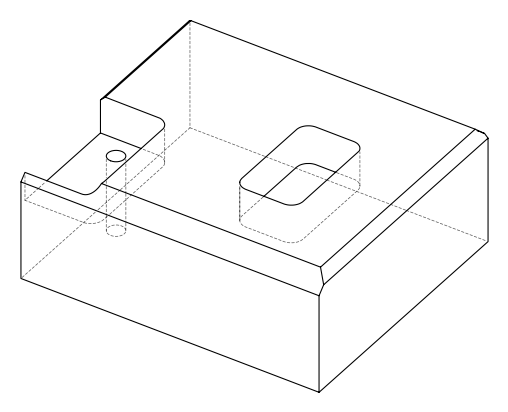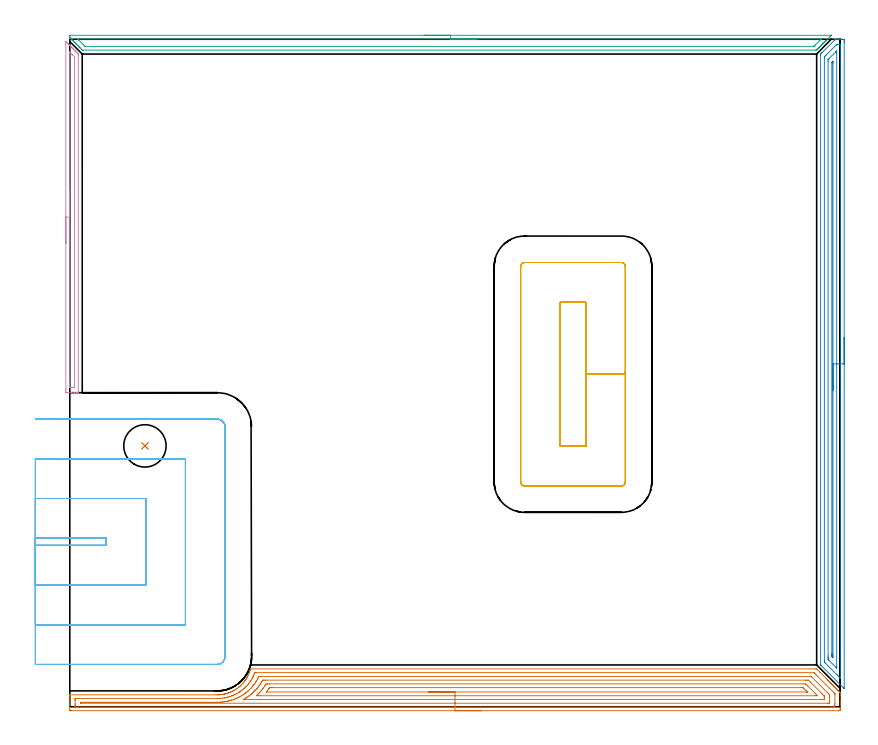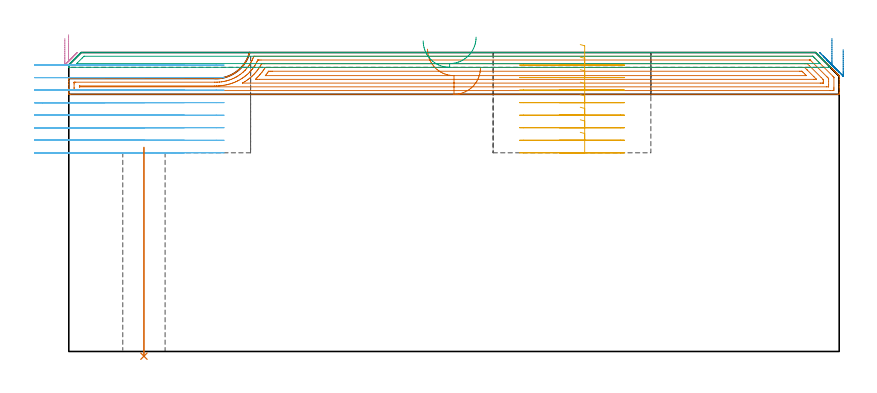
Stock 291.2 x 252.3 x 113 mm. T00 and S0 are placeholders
(PLAN: 7 operations, 2 tool changes, 49.2 min)
(1 AREA_MILL | FG_CHAMFER_SURFACE | UGT0205_001 | 12.53 min | 36304 mm3)
(2 AREA_MILL_1 | FG_CHAMFER_SURFACE_1 | UGT0205_001 | 7.82 min | 9521 mm3)
(3 AREA_MILL_2 | FG_CHAMFER_SURFACE_2 | UGT0205_001 | 4.74 min | 4423 mm3)
(4 AREA_MILL_3 | FG_CHAMFER_SURFACE_3 | UGT0205_001 | 2.27 min | 1466 mm3)
(5 MILL_RECTANGULAR_POCKET | POCKET_RECTANGULAR_STRAIGHT | UGT0201_094 | Follow Part, ap 5, ae 75% | 7.22 min | 231541 mm3)
(6 MILL_SLOT | SLOT_PARTIAL_RECTANGULAR | UGT0201_094 | Follow Part, ap 5, ae 75% | 14.31 min | 287679 mm3)
(7 INDEXABLE_INSERT_DRILL_THROUGH_HOLE_FROM_SOLID | STEP1HOLE | NXT0302_003 | 0.32 min | 15075 mm3)
(TOOL UGT0205_001 | Chamfer Mill 20 x 3 x 45 deg. | D20 FL50 Z2)
(TOOL UGT0201_094 | End mill 20 mm | D20 FL38 Z4)
(TOOL NXT0302_003 | Index. Insert Drill 16mm [880-D1600L20-05] | D16 PA176 FL80 Z2)
(OP 1 AREA_MILL)
G17 G21 G94 G90
T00 M6
G54
G17 G0 G90 X155.6 Y-1.5 S1061 M3
G43 Z123. H0
Z107.2
G94 G1 X155.562 Z106.328 F250.
X155.448 Z105.464
X155.259 Z104.612
X154.997 Z103.78
X154.663 Z102.974
X154.26 Z102.2
X153.791 Z101.464
X153.26 Z100.772
X152.671 Z100.129
X152.028 Z99.54
X151.336 Z99.008
X150.6 Z98.54
X149.826 Z98.137
X149.02 Z97.803
X148.188 Z97.541
X147.336 Z97.352
X146.472 Z97.238
X145.6 Z97.2
X0.603
X0.177 Y-1.496 Z97.202
X0.01 Y-1.491 Z97.205
X0. Y-1.076 Z97.62
Y0.683 Z99.378
Y2.133 Z100.829
Y3.322 Z102.016
Y4.29 Z102.989
X0.003 Y4.397 Z103.089
X0.01 Y4.497 Z103.188
X0.157 Y4.5 Z103.2
X55.272 Y4.501
X55.951 Y4.506 Z103.205
X56.115 Y4.514 Z103.204
X56.175 Y4.515 Z103.206
X56.572 Y4.536 Z103.232
X56.622 Y4.539 Z103.235
X56.817 Y4.557 Z103.252
X57.069 Y4.578 Z103.275
X57.309 Y4.608 Z103.306
X57.516 Y4.634 Z103.331
X57.71 Y4.667 Z103.361
X57.963 Y4.707 Z103.405
X58.349 Y4.781 Z103.481
X58.382 Y4.788 Z103.487
X58.602 Y4.832 Z103.529
X58.637 Y4.838 Z103.536
X58.857 Y4.895 Z103.594
X58.916 Y4.913 Z103.611
X59.048 Y4.952 Z103.649
X59.501 Y5.084 Z103.783
X59.752 Y5.158 Z103.856
X59.94 Y5.224 Z103.919
X60.147 Y5.292 Z103.992
X60.2 Y5.311 Z104.011
X60.234 Y5.324 Z104.024
X60.646 Y5.486 Z104.183
X60.833 Y5.567 Z104.262
X61.03 Y5.65 Z104.35
X61.069 Y5.667 Z104.367
X61.174 Y5.713 Z104.412
X61.279 Y5.765 Z104.462
X61.54 Y5.892 Z104.59
X61.579 Y5.912 Z104.611
X61.725 Y5.991 Z104.688
X61.962 Y6.116 Z104.816
X61.99 Y6.131 Z104.83
X62.434 Y6.386 Z105.085
X62.617 Y6.501 Z105.199
X62.757 Y6.588 Z105.286
X63.122 Y6.84 Z105.538
X63.329 Y6.982 Z105.682
X63.954 Y7.463 Z106.162
X64.035 Y7.53 Z106.23
X64.223 Y7.687 Z106.386
X64.258 Y7.719 Z106.418
X64.402 Y7.852 Z106.547
X64.575 Y8.009 Z106.706
X64.747 Y8.172 Z106.872
X64.918 Y8.338 Z107.037
X65.117 Y8.543 Z107.243
X65.551 Y9.039 Z107.735
X65.705 Y9.213 Z107.912
X65.747 Y9.263 Z107.963
X65.92 Y9.478 Z108.174
X66.011 Y9.59 Z108.288
X66.038 Y9.626 Z108.325
X66.15 Y9.782 Z108.481
X66.248 Y9.918 Z108.614
X66.335 Y10.037 Z108.736
X66.372 Y10.088 Z108.787
X66.474 Y10.241 Z108.94
X66.551 Y10.358 Z109.054
X66.632 Y10.478 Z109.177
X66.646 Y10.498 Z109.197
X66.935 Y10.963 Z109.663
X67.079 Y11.225 Z109.925
X67.173 Y11.398 Z110.097
X67.393 Y11.838 Z110.537
X67.8 Y12.748 Z111.446
X67.89 Y12.996 Z111.694
X67.952 Y13.167 Z111.865
X67.971 Y13.225 Z111.924
X68.09 Y13.588 Z112.287
X68.149 Y13.788 Z112.487
X68.175 Y13.876 Z112.575
X68.256 Y14.146 Z112.841
X68.309 Y14.297 Z112.989
X68.417 Y14.3 Z113.
X281.674
X282.295 Y14.298 Z112.987
X282.487 Y14.114 Z112.813
X283.605 Y12.996 Z111.693
X286.244 Y10.358 Z109.054
X286.347 Y10.254 Z108.953
X286.433 Y10.167 Z108.867
X286.537 Y10.065 Z108.761
X286.636 Y9.965 Z108.664
X286.73 Y9.87 Z108.57
X286.83 Y9.771 Z108.468
X286.925 Y9.676 Z108.375
X287.028 Y9.573 Z108.272
X287.124 Y9.478 Z108.174
X287.214 Y9.387 Z108.086
X287.325 Y9.275 Z107.975
X287.417 Y9.185 Z107.881
X287.503 Y9.098 Z107.797
X287.623 Y8.978 Z107.677
X287.71 Y8.892 Z107.588
X287.792 Y8.808 Z107.508
X287.92 Y8.68 Z107.38
X288.003 Y8.599 Z107.295
X288.081 Y8.519 Z107.219
X288.217 Y8.383 Z107.082
X288.296 Y8.306 Z107.002
X288.37 Y8.23 Z106.929
X288.515 Y8.086 Z106.785
X288.589 Y8.012 Z106.709
X288.659 Y7.941 Z106.64
X288.812 Y7.788 Z106.487
X288.882 Y7.719 Z106.416
X288.948 Y7.652 Z106.351
X289.11 Y7.491 Z106.19
X289.176 Y7.426 Z106.123
X289.237 Y7.363 Z106.062
X289.407 Y7.193 Z105.892
X289.469 Y7.133 Z105.83
X289.526 Y7.074 Z105.773
X289.705 Y6.896 Z105.595
X289.762 Y6.84 Z105.537
X289.815 Y6.785 Z105.484
X290.002 Y6.599 Z105.298
X290.055 Y6.547 Z105.243
X290.104 Y6.496 Z105.195
X290.299 Y6.301 Z105.
X290.348 Y6.253 Z104.95
X290.393 Y6.207 Z104.906
X290.597 Y6.004 Z104.703
X290.641 Y5.96 Z104.657
X290.762 Y5.838 Z104.538
X290.894 Y5.706 Z104.406
X291.081 Y5.521 Z104.218
X291.192 Y5.409 Z104.106
X291.2 Y5.399 Z104.096
Y5.056 Z103.756
Y4.201 Z102.896
Y2.133 Z100.83
Y1.563 Z100.257
Y0.968 Z99.664
Y-0.791 Z97.906
X291.197 Y-1.076 Z97.621
X291.19 Y-1.491 Z97.205
X291.023 Y-1.496 Z97.202
X290.597 Y-1.5 Z97.2
X145.6
Y-0.086 Z98.614
X3.168
X2.388 Y-0.085 Z98.615
X2.274 Y-0.084 Z98.616
X2.037 Y-0.079 Z98.621
X2.01 Y-0.002 Z98.698
X2.004 Y0.182 Z98.882
X2.001 Y0.683 Z99.383
X2. Y1.065 Z99.765
Y2.442 Z101.142
Y2.824 Z101.524
X2.003 Y2.952 Z101.652
X2.007 Y3.053 Z101.753
X2.01 Y3.08 Z101.78
X2.022 Y3.081 Z101.781
X2.061 Y3.083 Z101.783
X2.388 Y3.085 Z101.785
X2.627 Y3.086 Z101.786
X55.033 Y3.087 Z101.787
X55.27 Y3.088 Z101.788
X55.925 Y3.097 Z101.797
X56.148 Y3.102 Z101.802
X56.817 Y3.136 Z101.836
X56.99 Y3.151 Z101.851
X57.71 Y3.225 Z101.925
X57.797 Y3.236 Z101.936
X58.374 Y3.322 Z102.022
X58.625 Y3.368 Z102.068
X59.387 Y3.533 Z102.233
X59.494 Y3.56 Z102.26
X59.999 Y3.704 Z102.404
X60.386 Y3.82 Z102.52
X60.68 Y3.912 Z102.612
X61.279 Y4.119 Z102.819
X61.339 Y4.141 Z102.841
X61.492 Y4.201 Z102.901
X61.966 Y4.403 Z103.103
X62.171 Y4.494 Z103.194
X62.572 Y4.685 Z103.385
X63.063 Y4.935 Z103.635
X63.159 Y4.986 Z103.686
X63.329 Y5.081 Z103.781
X63.721 Y5.312 Z104.012
X63.956 Y5.457 Z104.157
X64.261 Y5.659 Z104.359
X64.707 Y5.96 Z104.66
X64.789 Y6.018 Z104.718
X64.848 Y6.062 Z104.762
X65.286 Y6.408 Z105.108
X65.74 Y6.767 Z105.467
X65.78 Y6.801 Z105.501
X65.823 Y6.84 Z105.54
X66.237 Y7.23 Z105.93
X66.632 Y7.607 Z106.307
X66.688 Y7.664 Z106.364
X66.739 Y7.719 Z106.419
X67.105 Y8.133 Z106.833
X67.517 Y8.603 Z107.303
X67.525 Y8.613 Z107.313
X67.9 Y9.109 Z107.809
X68.169 Y9.478 Z108.178
X68.27 Y9.623 Z108.323
X68.417 Y9.841 Z108.541
X68.616 Y10.161 Z108.861
X68.733 Y10.358 Z109.058
X68.938 Y10.724 Z109.424
X69.212 Y11.237 Z109.937
X69.244 Y11.301 Z110.001
X69.309 Y11.435 Z110.135
X69.52 Y11.909 Z110.609
X69.609 Y12.117 Z110.817
X69.781 Y12.532 Z111.232
X69.919 Y12.874 Z111.574
X70.007 Y12.879 Z111.579
X70.202 Y12.883 Z111.583
X70.315 Y12.885 Z111.585
X281.089
X281.186 Y12.884 Z111.584
X281.234 Y12.881 Z111.581
X281.254 Y12.879 Z111.579
X281.296 Y12.843 Z111.543
X281.674 Y12.474 Z111.174
X282.033 Y12.117 Z110.817
X282.566 Y11.584 Z110.284
X288.812 Y5.337 Z104.037
X289.063 Y5.081 Z103.781
X289.145 Y4.993 Z103.693
X289.19 Y4.935 Z103.635
X289.193 Y4.889 Z103.589
X289.198 Y4.7 Z103.4
X289.2 Y1.181 Z99.881
X289.199 Y0.683 Z99.383
X289.197 Y0.304 Z99.004
X289.19 Y-0.074 Z98.626
X288.812 Y-0.083 Z98.617
X288.699 Y-0.084 Z98.616
X287.92 Y-0.086 Z98.614
X287.808
X145.6
Y1.328 Z100.028
X4.172 Y1.329 Z100.029
X4.093 Y1.33 Z100.03
X4.031 Y1.333 Z100.033
X4.017 Y1.335 Z100.035
X4.01 Y1.346 Z100.046
X4.007 Y1.393 Z100.093
X4.004 Y1.563 Z100.263
X4.008 Y1.647 Z100.347
X4.01 Y1.663 Z100.363
X4.027 Y1.666 Z100.366
X4.064 Y1.669 Z100.369
X4.172 Y1.671 Z100.371
X55.033 Y1.673 Z100.373
X55.808 Y1.678 Z100.378
X55.925 Y1.681 Z100.381
X56.669 Y1.709 Z100.409
X56.817 Y1.718 Z100.418
X57.495 Y1.775 Z100.475
X57.71 Y1.797 Z100.497
X58.292 Y1.868 Z100.568
X58.602 Y1.916 Z100.616
X59.058 Y1.993 Z100.693
X59.494 Y2.079 Z100.779
X59.798 Y2.143 Z100.843
X60.062 Y2.202 Z100.902
X60.386 Y2.287 Z100.987
X60.51 Y2.321 Z101.021
X60.934 Y2.442 Z101.142
X61.198 Y2.522 Z101.222
X61.279 Y2.548 Z101.248
X61.861 Y2.748 Z101.448
X62.171 Y2.858 Z101.558
X62.508 Y2.989 Z101.689
X63.063 Y3.216 Z101.916
X63.138 Y3.248 Z101.948
X63.301 Y3.322 Z102.022
X63.738 Y3.536 Z102.236
X63.956 Y3.646 Z102.346
X64.322 Y3.84 Z102.54
X64.848 Y4.129 Z102.829
X64.894 Y4.156 Z102.856
X64.97 Y4.201 Z102.901
X65.436 Y4.501 Z103.201
X65.74 Y4.699 Z103.399
X65.967 Y4.857 Z103.557
X66.281 Y5.081 Z103.781
X66.481 Y5.23 Z103.93
X66.632 Y5.347 Z104.047
X66.974 Y5.623 Z104.323
X67.385 Y5.96 Z104.66
X67.459 Y6.025 Z104.725
X67.525 Y6.084 Z104.784
X67.914 Y6.456 Z105.156
X68.313 Y6.84 Z105.54
X68.364 Y6.892 Z105.592
X68.417 Y6.947 Z105.647
X68.781 Y7.36 Z106.06
X69.095 Y7.719 Z106.419
X69.193 Y7.834 Z106.534
X69.309 Y7.976 Z106.676
X69.581 Y8.331 Z107.031
X69.78 Y8.599 Z107.299
X69.954 Y8.843 Z107.543
X70.202 Y9.201 Z107.901
X70.31 Y9.371 Z108.071
X70.376 Y9.478 Z108.178
X70.641 Y9.924 Z108.624
X70.883 Y10.358 Z109.058
X70.957 Y10.493 Z109.193
X71.094 Y10.758 Z109.458
X71.249 Y11.085 Z109.785
X71.321 Y11.237 Z109.937
X71.392 Y11.384 Z110.084
X71.423 Y11.445 Z110.145
X71.448 Y11.465 Z110.165
X71.511 Y11.466 Z110.166
X71.75 Y11.47 Z110.17
X71.986 Y11.471 Z110.171
X72.641
X279.889
X280.127 Y11.468 Z110.168
X280.194 Y11.465 Z110.165
X280.227 Y11.462 Z110.162
X280.245 Y11.447 Z110.147
X280.319 Y11.378 Z110.078
X280.463 Y11.237 Z109.937
X286.619 Y5.081 Z103.781
X287.028 Y4.669 Z103.369
X287.138 Y4.55 Z103.25
X287.19 Y4.482 Z103.182
X287.194 Y4.371 Z103.071
X287.198 Y4.201 Z102.901
X287.2 Y4.032 Z102.732
Y3.322 Z102.022
Y2.272 Z100.972
X287.198 Y1.563 Z100.263
X287.196 Y1.397 Z100.097
X287.191 Y1.342 Z100.042
X287.145 Y1.335 Z100.035
X287.028 Y1.334 Z100.034
X286.372 Y1.329 Z100.029
X145.6 Y1.328 Z100.028
Y2.743 Z101.443
X65.74
X65.666 Y2.744 Z101.444
X65.634 Y2.747 Z101.447
X65.625 Y2.749 Z101.449
Y2.751 Z101.451
X65.666 Y2.779 Z101.479
X65.69 Y2.794 Z101.494
X66.585 Y3.322 Z102.022
X66.614 Y3.34 Z102.04
X66.632 Y3.352 Z102.052
X67.144 Y3.697 Z102.397
X67.525 Y3.957 Z102.657
X67.668 Y4.06 Z102.76
X67.858 Y4.201 Z102.901
X68.171 Y4.444 Z103.144
X68.417 Y4.638 Z103.338
X68.662 Y4.84 Z103.54
X68.946 Y5.081 Z103.781
X69.137 Y5.251 Z103.951
X69.309 Y5.409 Z104.109
X69.593 Y5.681 Z104.381
X69.878 Y5.96 Z104.66
X70.037 Y6.123 Z104.823
X70.202 Y6.298 Z104.998
X70.458 Y6.587 Z105.287
X70.678 Y6.84 Z105.54
X70.867 Y7.063 Z105.763
X71.094 Y7.336 Z106.036
X71.262 Y7.553 Z106.253
X71.387 Y7.719 Z106.419
X71.636 Y8.064 Z106.764
X71.986 Y8.559 Z107.259
X72.002 Y8.583 Z107.283
X72.012 Y8.599 Z107.299
X72.338 Y9.131 Z107.831
X72.546 Y9.478 Z108.178
X72.668 Y9.686 Z108.386
X72.878 Y10.05 Z108.75
X73.187 Y10.054 Z108.754
X73.771 Y10.056 Z108.756
X74.076 Y10.057 Z108.757
X278.105
X278.411 Y10.056 Z108.756
X278.997 Y10.052 Z108.752
X279.188 Y10.05 Z108.75
X279.889 Y9.362 Z108.062
X284.351 Y4.9 Z103.6
X285.044 Y4.201 Z102.901
X285.14 Y4.099 Z102.799
X285.19 Y4.042 Z102.742
X285.192 Y3.992 Z102.692
X285.196 Y3.783 Z102.483
X285.2 Y3.364 Z102.064
Y3.322 Z102.022
X285.196 Y2.903 Z101.603
X285.193 Y2.799 Z101.499
X285.19 Y2.753 Z101.453
X285.133 Y2.75 Z101.45
X284.935 Y2.746 Z101.446
X284.351 Y2.743 Z101.443
X284.046
X145.6
Y4.157 Z102.857
X72.031
X71.137 Y4.159 Z102.859
X71.094 Y4.161 Z102.861
X70.536 Y4.201 Z102.901
X71.094 Y4.733 Z103.433
X71.271 Y4.906 Z103.606
X71.447 Y5.081 Z103.781
X71.711 Y5.352 Z104.052
X71.986 Y5.648 Z104.348
X72.134 Y5.814 Z104.514
X72.261 Y5.96 Z104.66
X72.542 Y6.292 Z104.992
X72.878 Y6.694 Z105.394
X72.943 Y6.776 Z105.476
X72.991 Y6.84 Z105.54
X73.318 Y7.286 Z105.986
X73.631 Y7.719 Z106.419
X73.688 Y7.801 Z106.501
X73.771 Y7.922 Z106.622
X74.039 Y8.335 Z107.035
X74.211 Y8.599 Z107.299
X74.623 Y8.638 Z107.338
X74.663 Y8.64 Z107.34
X75.51 Y8.643 Z107.343
X277.168
X278.062 Y8.641 Z107.341
X278.105 Y8.64 Z107.34
X278.145 Y8.636 Z107.336
X278.191 Y8.599 Z107.299
X278.997 Y7.805 Z106.505
X279.083 Y7.719 Z106.419
X281.674 Y5.128 Z103.828
X282.566 Y4.234 Z102.934
X282.596 Y4.201 Z102.901
X282.621 Y4.17 Z102.87
X282.605 Y4.163 Z102.863
X281.674 Y4.157 Z102.857
X145.6
Y5.571 Z104.271
X74.356
X74.315 Y5.572 Z104.272
X74.294 Y5.574 Z104.274
X74.292 Y5.575 Z104.275
X74.298 Y5.589 Z104.289
X74.622 Y6. Z104.7
X74.663 Y6.053 Z104.753
X75.001 Y6.507 Z105.207
X75.245 Y6.84 Z105.54
X75.427 Y7.093 Z105.793
X75.478 Y7.16 Z105.86
X75.516 Y7.208 Z105.908
X75.536 Y7.222 Z105.922
X75.555 Y7.223 Z105.923
X76.054 Y7.228 Z105.928
X76.448 Y7.229 Z105.929
X76.945
X276.32
X276.82 Y7.227 Z105.927
X277.015 Y7.224 Z105.924
X277.109 Y7.222 Z105.922
X277.212 Y7.131 Z105.831
X277.51 Y6.84 Z105.54
X278.105 Y6.247 Z104.947
X278.39 Y5.96 Z104.66
X278.666 Y5.678 Z104.378
X278.741 Y5.599 Z104.299
X278.755 Y5.577 Z104.277
X278.736 Y5.576 Z104.276
X278.631 Y5.573 Z104.273
X278.499 Y5.572 Z104.272
X145.6 Y5.571 Z104.271
X144.728 Z104.309
X143.863 Z104.423
X143.012 Z104.612
X142.18 Z104.874
X141.374 Z105.208
X140.6 Z105.611
X139.864 Z106.08
X139.172 Z106.611
X138.529 Z107.2
X137.94 Z107.843
X137.408 Z108.535
X136.94 Z109.271
X136.537 Z110.045
X136.203 Z110.851
X135.941 Z111.683
X135.752 Z112.535
X135.638 Z113.4
X135.6 Z114.271
G0 Z123.
M5
M2
(OP 2 AREA_MILL_1)
G17 G21 G94 G90
T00 M6
G54
G17 G0 G90 X292.7 Y139.6 S1061 M3
G43 Z123. H0
Z114.1
G94 G1 Y139.562 Z113.228 F250.
Y139.448 Z112.364
Y139.259 Z111.512
Y138.997 Z110.68
Y138.663 Z109.874
Y138.26 Z109.1
Y137.792 Z108.364
Y137.26 Z107.672
Y136.671 Z107.029
Y136.028 Z106.44
Y135.336 Z105.908
Y134.6 Z105.44
Y133.826 Z105.037
Y133.02 Z104.703
Y132.188 Z104.441
Y131.336 Z104.252
Y130.472 Z104.138
Y129.6 Z104.1
Y7.067
X292.697 Y6.915 Z104.102
X292.666 Y6.941 Z104.133
X292.516 Y7.084 Z104.283
X284.02 Y15.579 Z112.779
X283.818 Y15.785 Z112.976
X283.804 Y15.804 Z112.989
X283.8 Y16.026 Z113.
Y246.304
X283.798 Y246.694 Z112.982
X283.958 Y246.86 Z112.837
X284.164 Y247.066 Z112.633
X284.276 Y247.176 Z112.524
X289.066 Y251.967 Z107.732
X289.133 Y252.035 Z107.663
X289.322 Y252.222 Z107.478
X289.367 Y252.265 Z107.433
X289.409 Y252.298 Z107.389
X289.678 Y252.3 Z107.12
X290.458 Z106.336
X291.704 Z105.092
X292.224 Y252.296 Z104.57
X292.69 Y252.291 Z104.105
X292.694 Y252.145 Z104.102
X292.699 Y251.669 Z104.101
X292.7 Y251.187 Z104.1
Y129.6
X291.286 Z105.514
X291.285 Y11.165 Z105.515
Y11.108
X291.279 Y10.788 Z105.521
X291.176 Y10.885 Z105.624
X290.944 Y11.108 Z105.856
X290.458 Y11.592 Z106.342
X290.047 Y12.002 Z106.753
X285.576 Y16.474 Z111.224
X285.419 Y16.635 Z111.381
X285.294 Y16.766 Z111.506
X285.221 Y16.846 Z111.579
X285.214 Y17.368 Z111.586
X285.215 Y245.352 Z111.585
X285.216 Y245.409 Z111.584
X285.221 Y245.618 Z111.579
X285.226 Y245.664 Z111.574
X285.26 Y245.702 Z111.54
X285.324 Y245.771 Z111.476
X285.504 Y245.954 Z111.296
X285.853 Y246.303 Z110.947
X289.503 Y249.953 Z107.297
X289.575 Y250.023 Z107.225
X289.826 Y250.264 Z106.974
X289.869 Y250.29 Z106.931
X289.927 Y250.294 Z106.873
X290.045 Y250.299 Z106.755
X290.458 Z106.342
X290.93 Y250.297 Z105.87
X291.171 Y250.29 Z105.629
X291.279 Y250.269 Z105.521
X291.285 Y249.938 Z105.515
Y249.88
X291.286 Y129.6 Z105.514
X289.872 Z106.928
X289.871 Y15.28 Z106.929
X289.866 Y14.685 Z106.934
X289.865 Y14.65 Z106.935
X289.862 Y14.649 Z106.938
X289.818 Y14.685 Z106.982
X289.575 Y14.925 Z107.225
X286.925 Y17.575 Z109.875
X286.757 Y17.748 Z110.043
X286.673 Y17.837 Z110.127
X286.635 Y17.881 Z110.165
X286.634 Y17.962 Z110.166
X286.63 Y18.262 Z110.17
X286.629 Y18.562 Z110.171
X286.628 Y19.157 Z110.172
X286.629 Y243.921 Z110.171
X286.631 Y244.515 Z110.169
X286.633 Y244.589 Z110.167
X286.635 Y244.622 Z110.165
X286.656 Y244.647 Z110.144
X286.723 Y244.719 Z110.077
X286.925 Y244.925 Z109.875
X289.387 Y247.387 Z107.413
X289.575 Y247.572 Z107.225
X289.837 Y247.826 Z106.963
X289.866 Y247.834 Z106.934
X289.868 Y247.82 Z106.932
X289.87 Y247.793 Z106.93
X289.871 Y247.198 Z106.929
Y246.897
X289.872 Y129.6 Z106.928
X288.457 Z108.343
Y19.394
X288.456 Y19.157 Z108.344
X288.453 Y18.737 Z108.347
X288.45 Y18.507 Z108.35
X288.248 Y18.711 Z108.552
X288.05 Y18.912 Z108.75
X288.046 Y19.157 Z108.754
X288.044 Y19.394 Z108.756
X288.043 Y19.814 Z108.757
Y20.051
Y243.383
X288.045 Y243.504 Z108.755
X288.047 Y243.562 Z108.753
X288.05 Y243.586 Z108.75
X288.076 Y243.62 Z108.724
X288.2 Y243.745 Z108.6
X288.388 Y243.928 Z108.412
X288.451 Y243.966 Z108.349
X288.454 Y243.862 Z108.346
X288.456 Y243.62 Z108.344
X288.457 Y243.383 Z108.343
Y129.6
Y128.728 Z108.381
Y127.864 Z108.495
Y127.012 Z108.683
Y126.18 Z108.946
Y125.374 Z109.28
Y124.6 Z109.682
Y123.864 Z110.151
Y123.172 Z110.682
Y122.529 Z111.272
Y121.94 Z111.915
Y121.408 Z112.607
Y120.94 Z113.343
Y120.537 Z114.116
Y120.203 Z114.922
Y119.941 Z115.754
Y119.752 Z116.606
Y119.638 Z117.471
Y119.6 Z118.343
G0 Z123.
M5
M2
(OP 3 AREA_MILL_2)
G17 G21 G94 G90
T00 M6
G54
G17 G0 G90 X133.95 Y253.8 S1061 M3
G43 Z123. H0
Z117.4
G94 G1 X133.988 Z116.528 F250.
X134.102 Z115.664
X134.291 Z114.812
X134.553 Z113.98
X134.887 Z113.174
X135.29 Z112.4
X135.758 Z111.664
X136.29 Z110.972
X136.879 Z110.329
X137.522 Z109.74
X138.214 Z109.209
X138.95 Z108.74
X139.724 Z108.337
X140.53 Z108.003
X141.362 Z107.741
X142.214 Z107.552
X143.078 Z107.438
X143.95 Z107.4
X287.67
X287.881 Y253.794 Z107.403
X287.882 Y253.793 Z107.404
X287.881 Y253.78 Z107.417
X287.443 Y253.343 Z107.857
X287.327 Y253.226 Z107.972
X285.887 Y251.786 Z109.413
X285.843 Y251.742 Z109.455
X285.798 Y251.697 Z109.502
X285.591 Y251.49 Z109.708
X285.546 Y251.445 Z109.752
X285.5 Y251.399 Z109.8
X285.295 Y251.195 Z110.004
X285.25 Y251.148 Z110.049
X285.202 Y251.102 Z110.097
X284.999 Y250.899 Z110.3
X284.953 Y250.852 Z110.345
X284.905 Y250.804 Z110.395
X284.704 Y250.603 Z110.596
X284.656 Y250.555 Z110.642
X284.607 Y250.506 Z110.693
X284.408 Y250.307 Z110.892
X284.359 Y250.258 Z110.939
X284.309 Y250.209 Z110.99
X284.112 Y250.011 Z111.188
X284.063 Y249.961 Z111.236
X284.011 Y249.911 Z111.288
X283.816 Y249.716 Z111.483
X283.766 Y249.665 Z111.532
X283.714 Y249.613 Z111.586
X283.52 Y249.42 Z111.779
X283.469 Y249.368 Z111.829
X283.416 Y249.316 Z111.883
X283.225 Y249.124 Z112.075
X283.173 Y249.071 Z112.126
X283.118 Y249.018 Z112.181
X282.929 Y248.828 Z112.371
X282.876 Y248.774 Z112.422
X282.821 Y248.72 Z112.478
X282.699 Y248.599 Z112.6
X282.421 Y248.321 Z112.876
X282.303 Y248.205 Z112.991
X281.928 Y248.2 Z113.
X5.079
X4.697 Y248.205 Z112.991
X4.585 Y248.314 Z112.883
X4.124 Y248.774 Z112.422
X4.064 Y248.835 Z112.364
X3.889 Y249.011 Z112.188
X3.827 Y249.071 Z112.126
X3.769 Y249.131 Z112.068
X3.591 Y249.309 Z111.89
X3.531 Y249.368 Z111.829
X3.473 Y249.427 Z111.772
X3.293 Y249.606 Z111.593
X3.234 Y249.665 Z111.532
X3.177 Y249.723 Z111.476
X2.996 Y249.904 Z111.295
X2.937 Y249.961 Z111.235
X2.881 Y250.018 Z111.181
X2.698 Y250.202 Z110.997
X2.64 Y250.258 Z110.939
X2.585 Y250.314 Z110.885
X2.4 Y250.499 Z110.7
X2.344 Y250.555 Z110.642
X2.29 Y250.61 Z110.589
X2.102 Y250.797 Z110.402
X2.047 Y250.852 Z110.345
X1.994 Y250.906 Z110.293
X1.805 Y251.095 Z110.104
X1.75 Y251.148 Z110.049
X1.698 Y251.202 Z109.997
X1.507 Y251.392 Z109.807
X1.453 Y251.445 Z109.752
X1.402 Y251.497 Z109.702
X1.209 Y251.69 Z109.509
X1.157 Y251.742 Z109.455
X1.106 Y251.793 Z109.406
X0.912 Y251.988 Z109.211
X0.86 Y252.039 Z109.158
X0.81 Y252.089 Z109.11
X0.614 Y252.285 Z108.914
X0.563 Y252.335 Z108.862
X0.418 Y252.482 Z108.718
X0.316 Y252.583 Z108.616
X0.118 Y252.78 Z108.417
X0.019 Y252.882 Z108.315
X0.001 Y252.907 Z108.289
X0. Y253.281 Z107.918
Y253.791 Z107.405
X0.115 Y253.8 Z107.4
X143.95
Y252.386 Z108.814
X283.714 Y252.385 Z108.815
X283.764 Y252.384 Z108.816
X283.865 Y252.381 Z108.819
X284.013 Y252.374 Z108.826
X283.979 Y252.335 Z108.865
X283.849 Y252.201 Z108.999
X283.714 Y252.064 Z109.136
X283.404 Y251.754 Z109.446
X281.928 Y250.277 Z110.923
X281.62 Y249.971 Z111.229
X281.307 Y249.665 Z111.535
X281.278 Y249.639 Z111.561
X281.234 Y249.621 Z111.579
X281.135 Y249.617 Z111.583
X281.084 Y249.615 Z111.585
X5.922
X5.821 Y249.618 Z111.582
X5.756 Y249.621 Z111.579
X5.727 Y249.634 Z111.566
X5.693 Y249.665 Z111.535
X5.079 Y250.271 Z110.929
X3.293 Y252.058 Z109.142
X3.022 Y252.335 Z108.865
X2.991 Y252.369 Z108.831
X3.092 Y252.379 Z108.821
X3.192 Y252.384 Z108.816
X3.243 Y252.385 Z108.815
X143.95 Y252.386 Z108.814
X144.822 Z108.852
X145.687 Z108.966
X146.538 Z109.155
X147.37 Z109.417
X148.176 Z109.751
X148.95 Z110.154
X149.686 Z110.623
X150.378 Z111.154
X151.021 Z111.743
X151.61 Z112.386
X152.142 Z113.078
X152.61 Z113.814
X153.013 Z114.588
X153.347 Z115.394
X153.609 Z116.226
X153.798 Z117.078
X153.912 Z117.943
X153.95 Z118.814
G0 Z123.
M5
M2
(OP 4 AREA_MILL_3)
G17 G21 G94 G90
T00 M6
G54
G17 G0 G90 X-1.5 Y175.05 S1061 M3
G43 Z123. H0
Z118.3
G94 G1 Y175.088 Z117.428 F250.
Y175.202 Z116.563
Y175.391 Z115.712
Y175.653 Z114.88
Y175.987 Z114.074
Y176.39 Z113.3
Y176.859 Z112.564
Y177.39 Z111.872
Y177.979 Z111.229
Y178.622 Z110.639
Y179.314 Z110.108
Y180.05 Z109.64
Y180.824 Z109.237
Y181.63 Z108.903
Y182.462 Z108.641
Y183.314 Z108.452
Y184.178 Z108.338
Y185.05 Z108.3
Y251.153
X-1.494 Y251.367 Z108.304
X-1.492 Y251.381 Z108.305
X-1.466 Y251.367 Z108.332
X-1.104 Y251.004 Z108.696
X-0.93 Y250.831 Z108.867
X-0.87 Y250.771 Z108.929
X-0.694 Y250.594 Z109.105
X-0.633 Y250.535 Z109.163
X-0.572 Y250.473 Z109.227
X-0.399 Y250.299 Z109.4
X-0.337 Y250.238 Z109.46
X-0.274 Y250.175 Z109.525
X-0.103 Y250.004 Z109.696
X-0.04 Y249.942 Z109.757
X0.024 Y249.877 Z109.823
X0.192 Y249.708 Z109.991
X0.257 Y249.645 Z110.053
X0.322 Y249.578 Z110.121
X0.487 Y249.413 Z110.286
X0.553 Y249.348 Z110.35
X0.62 Y249.28 Z110.419
X0.783 Y249.118 Z110.582
X0.85 Y249.052 Z110.646
X0.918 Y248.982 Z110.717
X1.078 Y248.823 Z110.877
X1.147 Y248.755 Z110.943
X1.216 Y248.684 Z111.015
X1.373 Y248.527 Z111.172
X1.443 Y248.458 Z111.24
X1.514 Y248.386 Z111.313
X1.668 Y248.232 Z111.467
X1.74 Y248.162 Z111.536
X1.812 Y248.088 Z111.611
X1.964 Y247.937 Z111.763
X2.037 Y247.865 Z111.833
X2.11 Y247.79 Z111.909
X2.259 Y247.642 Z112.058
X2.333 Y247.569 Z112.129
X2.408 Y247.492 Z112.207
X2.554 Y247.346 Z112.353
X2.63 Y247.272 Z112.426
X2.707 Y247.194 Z112.505
X3.075 Y246.826 Z112.873
X3.108 Y246.793 Z112.903
X3.2 Y246.695 Z112.984
Y246.3 Z113.
Y118.882
X3.197 Y118.71 Z112.988
X3.151 Y118.707 Z112.943
X2.735 Y118.7 Z112.535
X2.466 Z112.265
X1.74 Z111.535
X0.487 Z110.284
X-0.93 Y118.701 Z108.866
X-1.182 Y118.703 Z108.614
X-1.491 Y118.708 Z108.305
X-1.494 Y118.763 Z108.303
X-1.499 Y119.329 Z108.301
X-1.5 Y119.902 Z108.3
Y185.05
X-0.086 Z109.714
Y247.24
X-0.085 Y247.286 Z109.715
X-0.082 Y247.378 Z109.718
X-0.075 Y247.514 Z109.725
X-0.04 Y247.482 Z109.76
X0.255 Y247.194 Z110.055
X0.85 Y246.6 Z110.65
X1.148 Y246.3 Z110.948
X1.74 Y245.698 Z111.54
X1.779 Y245.406 Z111.579
X1.782 Y245.364 Z111.582
X1.786 Y244.512 Z111.586
Y244.466
Y121.966
X1.782 Y121.118 Z111.582
X1.78 Y121.077 Z111.58
X1.74 Y120.71 Z111.54
X1.263 Y120.703 Z111.063
X0.85 Y120.702 Z110.65
X0.373 Y120.703 Z110.173
X-0.04 Y120.71 Z109.76
X-0.08 Y121.118 Z109.72
X-0.083 Y121.161 Z109.717
X-0.086 Y122.012 Z109.714
Y122.058
Y185.05
Y185.922 Z109.752
Y186.787 Z109.866
Y187.638 Z110.055
Y188.47 Z110.317
Y189.276 Z110.651
Y190.05 Z111.054
Y190.786 Z111.523
Y191.478 Z112.054
Y192.121 Z112.643
Y192.71 Z113.286
Y193.242 Z113.978
Y193.71 Z114.714
Y194.113 Z115.488
Y194.447 Z116.294
Y194.709 Z117.126
Y194.898 Z117.978
Y195.012 Z118.843
Y195.05 Z119.714
G0 Z123.
M5
M2
(OP 5 MILL_RECTANGULAR_POCKET)
G17 G21 G94 G90
T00 M6
G54
G17 G0 G90 X193.323 Y98.5 S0 M3
G43 Z123. H0
Z116.
G94 G1 X195. Z115.551 F250.
Y125.7 Z108.262
Y152.9 F500.
X185.4
Y98.5
X195.
Y125.7
X210.
Y166.4
G3 X208.5 Y167.9 R1.5
G1 X171.9
G3 X170.4 Y166.4 R1.5
G1 Y85.
G3 X171.9 Y83.5 R1.5
G1 X208.5
G3 X210. Y85. R1.5
G1 Y125.7
Y126.7
G0 X193.323 Y98.5 Z111.262
G1 X195. Z110.813 F250.
Y125.7 Z103.525
Y152.9 F500.
X185.4
Y98.5
X195.
Y125.7
X210.
Y166.4
G3 X208.5 Y167.9 R1.5
G1 X171.9
G3 X170.4 Y166.4 R1.5
G1 Y85.
G3 X171.9 Y83.5 R1.5
G1 X208.5
G3 X210. Y85. R1.5
G1 Y125.7
Y126.7
G0 X193.323 Y98.5 Z106.525
G1 X195. Z106.076 F250.
Y125.7 Z98.787
Y152.9 F500.
X185.4
Y98.5
X195.
Y125.7
X210.
Y166.4
G3 X208.5 Y167.9 R1.5
G1 X171.9
G3 X170.4 Y166.4 R1.5
G1 Y85.
G3 X171.9 Y83.5 R1.5
G1 X208.5
G3 X210. Y85. R1.5
G1 Y125.7
Y126.7
G0 X193.323 Y98.5 Z101.787
G1 X195. Z101.338 F250.
Y125.7 Z94.05
Y152.9 F500.
X185.4
Y98.5
X195.
Y125.7
X210.
Y166.4
G3 X208.5 Y167.9 R1.5
G1 X171.9
G3 X170.4 Y166.4 R1.5
G1 Y85.
G3 X171.9 Y83.5 R1.5
G1 X208.5
G3 X210. Y85. R1.5
G1 Y125.7
Y126.7
G0 X193.323 Y98.5 Z97.05
G1 X195. Z96.601 F250.
Y125.7 Z89.312
Y152.9 F500.
X185.4
Y98.5
X195.
Y125.7
X210.
Y166.4
G3 X208.5 Y167.9 R1.5
G1 X171.9
G3 X170.4 Y166.4 R1.5
G1 Y85.
G3 X171.9 Y83.5 R1.5
G1 X208.5
G3 X210. Y85. R1.5
G1 Y125.7
Y126.7
G0 X193.323 Y98.5 Z92.312
G1 X195. Z91.863 F250.
Y125.7 Z84.575
Y152.9 F500.
X185.4
Y98.5
X195.
Y125.7
X210.
Y166.4
G3 X208.5 Y167.9 R1.5
G1 X171.9
G3 X170.4 Y166.4 R1.5
G1 Y85.
G3 X171.9 Y83.5 R1.5
G1 X208.5
G3 X210. Y85. R1.5
G1 Y125.7
Y126.7
G0 X193.323 Y98.5 Z87.575
G1 X195. Z87.126 F250.
Y125.7 Z79.837
Y152.9 F500.
X185.4
Y98.5
X195.
Y125.7
X210.
Y166.4
G3 X208.5 Y167.9 R1.5
G1 X171.9
G3 X170.4 Y166.4 R1.5
G1 Y85.
G3 X171.9 Y83.5 R1.5
G1 X208.5
G3 X210. Y85. R1.5
G1 Y125.7
Y126.7
G0 X193.323 Y98.5 Z82.837
G1 X195. Z82.388 F250.
Y125.7 Z75.1
Y152.9 F500.
X185.4
Y98.5
X195.
Y125.7
X210.
Y166.4
G3 X208.5 Y167.9 R1.5
G1 X171.9
G3 X170.4 Y166.4 R1.5
G1 Y85.
G3 X171.9 Y83.5 R1.5
G1 X208.5
G3 X210. Y85. R1.5
G1 Y125.7
Y126.7
G0 Z123.
M5
M2
(OP 6 MILL_SLOT)
G17 G21 G94 G90
T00 M6
G54
G17 G0 G90 X-13. Y61. S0 M3
G43 Z123. H0
Z108.262
G94 G1 X-10. F250.
X13.7 F500.
Y63.7
X-10.
X-13. F250.
Y46.
X-10.
X28.7 F500.
Y78.7
X-10.
X-13. F250.
Y31.
X-10.
X43.7 F500.
Y93.7
X-10.
X-13. F250.
Y16.
X-10.
X55.7 F500.
G3 X58.7 Y19. R3.
G1 Y105.7
G3 X55.7 Y108.7 R3.
G1 X-10.
X-13. F250.
G0 Y61. Z103.525
G1 X-10.
X13.7 F500.
Y63.7
X-10.
X-13. F250.
Y46.
X-10.
X28.7 F500.
Y78.7
X-10.
X-13. F250.
Y31.
X-10.
X43.7 F500.
Y93.7
X-10.
X-13. F250.
Y16.
X-10.
X55.7 F500.
G3 X58.7 Y19. R3.
G1 Y105.7
G3 X55.7 Y108.7 R3.
G1 X-10.
X-13. F250.
G0 Y61. Z98.787
G1 X-10.
X13.7 F500.
Y63.7
X-10.
X-13. F250.
Y46.
X-10.
X28.7 F500.
Y78.7
X-10.
X-13. F250.
Y31.
X-10.
X43.7 F500.
Y93.7
X-10.
X-13. F250.
Y16.
X-10.
X55.7 F500.
G3 X58.7 Y19. R3.
G1 Y105.7
G3 X55.7 Y108.7 R3.
G1 X-10.
X-13. F250.
G0 Y61. Z94.05
G1 X-10.
X13.7 F500.
Y63.7
X-10.
X-13. F250.
Y46.
X-10.
X28.7 F500.
Y78.7
X-10.
X-13. F250.
Y31.
X-10.
X43.7 F500.
Y93.7
X-10.
X-13. F250.
Y16.
X-10.
X55.7 F500.
G3 X58.7 Y19. R3.
G1 Y105.7
G3 X55.7 Y108.7 R3.
G1 X-10.
X-13. F250.
G0 Y61. Z89.312
G1 X-10.
X13.7 F500.
Y63.7
X-10.
X-13. F250.
Y46.
X-10.
X28.7 F500.
Y78.7
X-10.
X-13. F250.
Y31.
X-10.
X43.7 F500.
Y93.7
X-10.
X-13. F250.
Y16.
X-10.
X55.7 F500.
G3 X58.7 Y19. R3.
G1 Y105.7
G3 X55.7 Y108.7 R3.
G1 X-10.
X-13. F250.
G0 Y61. Z84.575
G1 X-10.
X13.7 F500.
Y63.7
X-10.
X-13. F250.
Y46.
X-10.
X28.7 F500.
Y78.7
X-10.
X-13. F250.
Y31.
X-10.
X43.7 F500.
Y93.7
X-10.
X-13. F250.
Y16.
X-10.
X55.7 F500.
G3 X58.7 Y19. R3.
G1 Y105.7
G3 X55.7 Y108.7 R3.
G1 X-10.
X-13. F250.
G0 Y61. Z79.837
G1 X-10.
X13.7 F500.
Y63.7
X-10.
X-13. F250.
Y46.
X-10.
X28.7 F500.
Y78.7
X-10.
X-13. F250.
Y31.
X-10.
X43.7 F500.
Y93.7
X-10.
X-13. F250.
Y16.
X-10.
X55.7 F500.
G3 X58.7 Y19. R3.
G1 Y105.7
G3 X55.7 Y108.7 R3.
G1 X-10.
X-13. F250.
G0 Y61. Z75.1
G1 X-10.
X13.7 F500.
Y63.7
X-10.
X-13. F250.
Y46.
X-10.
X28.7 F500.
Y78.7
X-10.
X-13. F250.
Y31.
X-10.
X43.7 F500.
Y93.7
X-10.
X-13. F250.
Y16.
X-10.
X55.7 F500.
G3 X58.7 Y19. R3.
G1 Y105.7
G3 X55.7 Y108.7 R3.
G1 X-10.
X-13. F250.
G0 Z123.
M5
M2
(OP 7 INDEXABLE_INSERT_DRILL_THROUGH_HOLE_FROM_SOLID)
G17 G21 G94 G90
T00 M6
G54
G17 G0 G90 X28.4 Y98.6 S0 M3
G43 Z123. H1
G94 G81 G98 Z-1.779 F250. R77.1
G80
M5
M2
